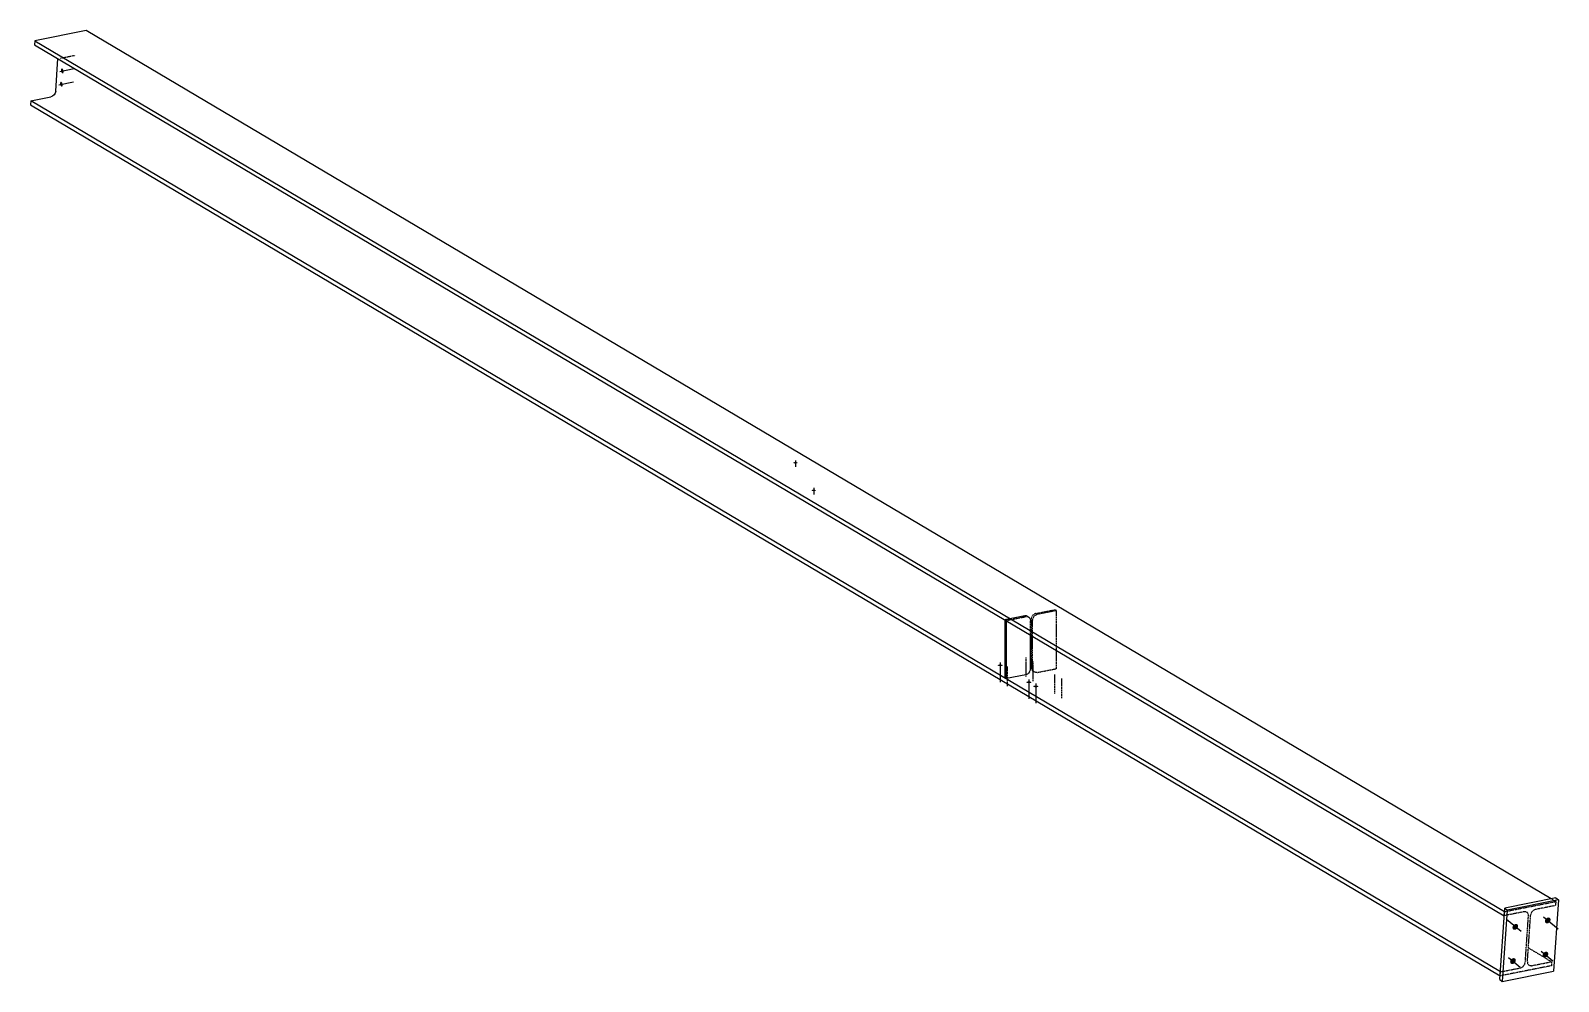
# Model space of a CAD drawing. Header units: millimetres. Extents: x 120 to 57375, y 10 to 4935.
# Drawn here: x 120 to 7861, y 120 to 4935 of the extents above; entities that cross this region are included whole.
import ezdxf

# ---------------------------------------------------------------- set-up
doc = ezdxf.new("R2010")
doc.units = ezdxf.units.MM
doc.linetypes.add('DXK_LINE_DOT2', pattern=[3.9198, 1.9599, -1.9599])
doc.layers.add('STÅL', color=7, linetype='Continuous')

msp = doc.modelspace()

# ---------------------------------------------------------------- hatches: boundary and pattern name
at = {"layer": 'STÅL', "linetype": 'Continuous'}
for points in [[(286.7, 4732.3), (287.1, 4729.6), (287.2, 4727), (287.1, 4724.6), (286.6, 4722.4), (285.9, 4720.6), (285, 4719.3), (283.9, 4718.5), (282.6, 4718.3), (281.3, 4718.6), (279.9, 4719.5), (278.6, 4720.8), (277.4, 4722.6), (276.3, 4724.8), (275.4, 4727.3), (274.7, 4729.9), (274.3, 4732.6), (274.2, 4735.2), (274.4, 4737.6), (274.8, 4739.8), (275.6, 4741.5), (276.5, 4742.9), (277.6, 4743.6), (278.9, 4743.9), (280.2, 4743.6), (281.5, 4742.7), (282.9, 4741.4), (284.1, 4739.5), (285.2, 4737.4), (286.1, 4734.9)], [(282.2, 4665), (282.5, 4662.4), (282.7, 4659.7), (282.5, 4657.3), (282, 4655.2), (281.3, 4653.4), (280.4, 4652.1), (279.3, 4651.3), (278, 4651), (276.7, 4651.3), (275.3, 4652.2), (274, 4653.6), (272.8, 4655.4), (271.7, 4657.6), (270.8, 4660), (270.2, 4662.7), (269.8, 4665.3), (269.7, 4668), (269.8, 4670.4), (270.3, 4672.5), (271, 4674.3), (271.9, 4675.6), (273, 4676.4), (274.3, 4676.7), (275.6, 4676.3), (277, 4675.5), (278.3, 4674.1), (279.5, 4672.3), (280.6, 4670.1), (281.5, 4667.7)], [(3995.3, 2742.7), (3993, 2742.8), (3990.8, 2743), (3988.8, 2743.4), (3987.1, 2743.9), (3985.7, 2744.6), (3984.8, 2745.3), (3984.3, 2746.1), (3984.3, 2746.8), (3984.8, 2747.6), (3985.7, 2748.3), (3987.1, 2749), (3988.8, 2749.5), (3990.8, 2749.9), (3993, 2750.1), (3995.3, 2750.2), (3997.5, 2750.1), (3999.7, 2749.9), (4001.7, 2749.5), (4003.4, 2749), (4004.8, 2748.3), (4005.7, 2747.6), (4006.2, 2746.8), (4006.2, 2746.1), (4005.7, 2745.3), (4004.8, 2744.6), (4003.4, 2743.9), (4001.7, 2743.4), (3999.7, 2743), (3997.5, 2742.8)], [(4087.9, 2603), (4085.6, 2603.1), (4083.4, 2603.3), (4081.4, 2603.7), (4079.7, 2604.2), (4078.3, 2604.9), (4077.4, 2605.6), (4076.9, 2606.4), (4076.9, 2607.2), (4077.4, 2607.9), (4078.3, 2608.6), (4079.7, 2609.3), (4081.4, 2609.8), (4083.4, 2610.2), (4085.6, 2610.4), (4087.9, 2610.5), (4090.2, 2610.4), (4092.3, 2610.2), (4094.3, 2609.8), (4096, 2609.3), (4097.4, 2608.6), (4098.3, 2607.9), (4098.8, 2607.2), (4098.8, 2606.4), (4098.3, 2605.6), (4097.4, 2604.9), (4096, 2604.2), (4094.3, 2603.7), (4092.3, 2603.3), (4090.2, 2603.1)], [(5033, 1716.4), (5030.3, 1716.5), (5027.8, 1716.7), (5025.4, 1717.2), (5023.4, 1717.8), (5021.8, 1718.6), (5020.7, 1719.4), (5020.1, 1720.3), (5020.1, 1721.3), (5020.7, 1722.2), (5021.8, 1723), (5023.4, 1723.8), (5025.4, 1724.4), (5027.8, 1724.9), (5030.3, 1725.2), (5033, 1725.3), (5035.7, 1725.2), (5038.3, 1724.9), (5040.7, 1724.4), (5042.7, 1723.8), (5044.3, 1723), (5045.4, 1722.2), (5046, 1721.3), (5046, 1720.3), (5045.4, 1719.4), (5044.3, 1718.6), (5042.7, 1717.8), (5040.7, 1717.2), (5038.3, 1716.7), (5035.7, 1716.5)], [(5178, 1630.5), (5175.3, 1630.6), (5172.8, 1630.8), (5170.4, 1631.3), (5168.4, 1631.9), (5166.8, 1632.7), (5165.7, 1633.5), (5165.1, 1634.4), (5165.1, 1635.4), (5165.7, 1636.3), (5166.8, 1637.1), (5168.4, 1637.9), (5170.4, 1638.5), (5172.8, 1639), (5175.3, 1639.3), (5178, 1639.4), (5180.7, 1639.3), (5183.3, 1639), (5185.7, 1638.5), (5187.7, 1637.9), (5189.3, 1637.1), (5190.4, 1636.3), (5191, 1635.4), (5191, 1634.4), (5190.4, 1633.5), (5189.3, 1632.7), (5187.7, 1631.9), (5185.7, 1631.3), (5183.3, 1630.8), (5180.7, 1630.6)], [(5213, 1609.7), (5210.3, 1609.8), (5207.8, 1610.1), (5205.4, 1610.6), (5203.4, 1611.2), (5201.8, 1612), (5200.7, 1612.8), (5200.1, 1613.7), (5200.1, 1614.6), (5200.7, 1615.6), (5201.8, 1616.4), (5203.4, 1617.2), (5205.4, 1617.8), (5207.8, 1618.2), (5210.3, 1618.5), (5213, 1618.6), (5215.7, 1618.5), (5218.3, 1618.2), (5220.7, 1617.8), (5222.7, 1617.2), (5224.3, 1616.4), (5225.4, 1615.6), (5226, 1614.6), (5226, 1613.7), (5225.4, 1612.8), (5224.3, 1612), (5222.7, 1611.2), (5220.7, 1610.6), (5218.3, 1610.1), (5215.7, 1609.8)], [(7632.7, 404.4), (7635.1, 406.8), (7637.8, 408.8), (7640.7, 410.3), (7643.7, 411.2), (7646.7, 411.4), (7649.4, 410.9), (7651.9, 409.8), (7653.9, 408.2), (7655.4, 406), (7656.4, 403.3), (7656.8, 400.4), (7656.5, 397.3), (7655.6, 394.2), (7654.2, 391.1), (7652.2, 388.3), (7649.8, 385.8), (7647.1, 383.8), (7644.2, 382.3), (7641.2, 381.5), (7638.3, 381.3), (7635.5, 381.7), (7633, 382.8), (7631, 384.5), (7629.5, 386.7), (7628.5, 389.3), (7628.1, 392.2), (7628.4, 395.3), (7629.3, 398.5), (7630.7, 401.5)], [(7797.2, 436.8), (7799.6, 439.3), (7802.4, 441.3), (7805.3, 442.8), (7808.3, 443.7), (7811.2, 443.9), (7814, 443.4), (7816.4, 442.3), (7818.5, 440.6), (7820, 438.4), (7821, 435.8), (7821.3, 432.9), (7821.1, 429.8), (7820.2, 426.7), (7818.7, 423.6), (7816.8, 420.8), (7814.4, 418.3), (7811.7, 416.3), (7808.7, 414.8), (7805.7, 414), (7802.8, 413.8), (7800, 414.2), (7797.6, 415.3), (7795.6, 417), (7794, 419.2), (7793, 421.8), (7792.7, 424.7), (7792.9, 427.8), (7793.8, 431), (7795.3, 434)], [(7620.9, 231), (7623.3, 233.5), (7626, 235.5), (7628.9, 237), (7631.9, 237.8), (7634.9, 238), (7637.6, 237.6), (7640.1, 236.5), (7642.1, 234.8), (7643.7, 232.6), (7644.6, 230), (7645, 227.1), (7644.7, 224), (7643.9, 220.8), (7642.4, 217.8), (7640.4, 214.9), (7638, 212.5), (7635.3, 210.4), (7632.4, 209), (7629.4, 208.1), (7626.5, 207.9), (7623.7, 208.4), (7621.3, 209.5), (7619.2, 211.1), (7617.7, 213.3), (7616.7, 216), (7616.4, 218.9), (7616.6, 222), (7617.5, 225.1), (7618.9, 228.2)], [(7785.5, 263.5), (7787.9, 266), (7790.6, 268), (7793.5, 269.4), (7796.5, 270.3), (7799.4, 270.5), (7802.2, 270.1), (7804.6, 269), (7806.7, 267.3), (7808.2, 265.1), (7809.2, 262.5), (7809.5, 259.6), (7809.3, 256.4), (7808.4, 253.3), (7806.9, 250.2), (7805, 247.4), (7802.6, 245), (7799.9, 242.9), (7797, 241.5), (7794, 240.6), (7791, 240.4), (7788.3, 240.9), (7785.8, 241.9), (7783.8, 243.6), (7782.2, 245.8), (7781.3, 248.4), (7780.9, 251.4), (7781.2, 254.5), (7782, 257.6), (7783.5, 260.7)]]:
    msp.add_hatch(color=96, dxfattribs=at).paths.add_polyline_path(points)

# ---------------------------------------------------------------- linework, layer by layer
at = {"layer": 'STÅL', "color": 2, "linetype": 'Continuous'}
for p, q in [((142.1, 4884), (140.7, 4863.7)), ((401.9, 4935.3), (142.1, 4884)), ((142.1, 4884), (7587.6, 473.3)), ((7825, 537.9), (401.9, 4935.3)), ((140.7, 4863.7), (7586.2, 453)), ((247.5, 4628.1), (258.8, 4793.8)), ((121.4, 4579.2), (120, 4558.8)), ((121.4, 4579.2), (222.5, 4599.1)), ((7566.9, 168.5), (121.4, 4579.2)), ((231.6, 4602.7), (222.5, 4599.1)), ((239.5, 4609.5), (231.6, 4602.7)), ((245.1, 4618.4), (239.5, 4609.5)), ((247.5, 4628.1), (245.1, 4618.4)), ((120, 4558.8), (7565.5, 148.1)), ((5057.6, 1658.5), (5057.6, 1951)), ((5065.1, 1654), (5065.1, 1946.5)), ((5186.3, 1703.4), (5186.3, 1874.7)), ((5185.6, 1698.6), (5186.3, 1703.4)), ((5065.1, 1654), (5057.6, 1658.5)), ((5162.9, 1673.4), (5065.1, 1654)), ((5170.2, 1676), (5162.9, 1673.4)), ((5176.7, 1680.9), (5170.2, 1676)), ((5181.8, 1687.6), (5176.7, 1680.9)), ((5181.8, 1687.6), (5185, 1694.8)), ((7848.6, 542.6), (7588.8, 491.3)), ((7848.6, 542.6), (7861, 532.4)), ((7564.3, 130.2), (7588.8, 491.3)), ((7601.2, 481.1), (7576.7, 120)), ((7586.2, 453), (7587.6, 473.3)), ((7588.8, 491.3), (7601.2, 481.1)), ((7861, 532.4), (7601.2, 481.1)), ((7861, 532.4), (7836.5, 171.3)), ((7565.5, 148.1), (7566.9, 168.5)), ((7576.7, 120), (7836.5, 171.3)), ((7564.3, 130.2), (7576.7, 120))]:
    msp.add_line(p, q, dxfattribs=at)
at = {"layer": 'STÅL', "color": 96, "linetype": 'DXK_LINE_DOT2'}
for p, q in [((272.3, 4795.8), (345.9, 4810.3)), ((5068, 1714.2), (5068, 1615.5)), ((5162.9, 1760.6), (5162.9, 1661.9)), ((5197.9, 1739.8), (5197.9, 1641.2)), ((5307.9, 1674.7), (5307.9, 1576)), ((5342.9, 1653.9), (5342.9, 1555.3))]:
    msp.add_line(p, q, dxfattribs=at)
at = {"layer": 'STÅL', "color": 96, "linetype": 'Continuous'}
for p, q in [((267.7, 4728.5), (341.4, 4743.1)), ((263.2, 4661.3), (336.8, 4675.8)), ((3995.3, 2758.7), (3995.3, 2725.3)), ((4087.9, 2619), (4087.9, 2585.6)), ((5033, 1734.9), (5033, 1636.2)), ((5178, 1649), (5178, 1550.3)), ((5213, 1628.3), (5213, 1529.6)), ((7671.7, 372.2), (7597.8, 433.1)), ((7785.2, 446.8), (7859.1, 385.9)), ((7608.8, 240.9), (7667.9, 192.3)), ((7773.4, 273.4), (7832.4, 224.8))]:
    msp.add_line(p, q, dxfattribs=at)
at = {"layer": 'STÅL', "color": 7, "linetype": 'DXK_LINE_DOT2'}
for p, q in [((5057.6, 1952.6), (5155.4, 1971.9)), ((5065.1, 1948.2), (5057.6, 1952.6)), ((5057.6, 1951), (5057.6, 1952.6)), ((5065.1, 1948.2), (5162.9, 1967.5)), ((5065.1, 1946.5), (5065.1, 1948.2)), ((5162.7, 1972.1), (5155.4, 1971.9)), ((5169.2, 1969.8), (5162.7, 1972.1)), ((5162.9, 1967.5), (5170.2, 1967.7)), ((5169.2, 1969.8), (5176.7, 1965.4)), ((5170.2, 1967.7), (5176.7, 1965.4)), ((5176.7, 1965.4), (5181.8, 1960.8)), ((5181.8, 1960.8), (5185.2, 1954.3)), ((5185.2, 1954.3), (5186.3, 1946.7)), ((5186.3, 1874.7), (5186.3, 1946.7)), ((5190.8, 1961.4), (5189.6, 1953.3)), ((5189.6, 1953.3), (5189.6, 1709.9)), ((5194.1, 1969.1), (5190.8, 1961.4)), ((5199.3, 1975.7), (5194.1, 1969.1)), ((5197.1, 1948.9), (5198.3, 1956.9)), ((5197.1, 1705.5), (5197.1, 1948.9)), ((5198.3, 1956.9), (5201.6, 1964.7)), ((5205.8, 1980.6), (5199.3, 1975.7)), ((5201.6, 1964.7), (5206.8, 1971.3)), ((5213, 1983.3), (5205.8, 1980.6)), ((5206.8, 1971.3), (5213.3, 1976.2)), ((5213, 1983.3), (5310.9, 2002.6)), ((5213.3, 1976.2), (5220.5, 1978.9)), ((5318.4, 1998.2), (5220.5, 1978.9)), ((5310.9, 2002.6), (5318.4, 1998.2)), ((5318.4, 1704.1), (5318.4, 1998.2)), ((5189.6, 1709.9), (5190.8, 1702.3)), ((5198.3, 1697.9), (5197.1, 1705.5)), ((5220.5, 1684.7), (5318.4, 1704.1)), ((5185, 1694.8), (5185.2, 1695.3)), ((5185.2, 1695.3), (5185.6, 1698.6)), ((5190.8, 1702.3), (5194.1, 1695.9)), ((5194.1, 1695.9), (5199.3, 1691.3)), ((5201.6, 1691.5), (5198.3, 1697.9)), ((5199.3, 1691.3), (5206.8, 1686.9)), ((5206.8, 1686.9), (5201.6, 1691.5)), ((5213.3, 1684.6), (5206.8, 1686.9)), ((5220.5, 1684.7), (5213.3, 1684.6)), ((7687.3, 473), (7586.2, 453)), ((7587.6, 473.3), (7847.4, 524.6)), ((7696.1, 472.9), (7687.3, 473)), ((7703.4, 469.1), (7696.1, 472.9)), ((7707.9, 462.2), (7703.4, 469.1)), ((7722.3, 465), (7719.9, 455.3)), ((7727.9, 473.9), (7722.3, 465)), ((7735.8, 480.7), (7727.9, 473.9)), ((7744.9, 484.4), (7735.8, 480.7)), ((7846, 504.3), (7744.9, 484.4)), ((7847.4, 524.6), (7825, 537.9)), ((7847.4, 524.6), (7846, 504.3)), ((7693, 217.4), (7709.1, 453.2)), ((7703.9, 219.6), (7719.9, 455.3)), ((7709.1, 453.2), (7707.9, 462.2)), ((7708.6, 289.7), (7826.7, 219.8)), ((7825.3, 199.4), (7565.5, 148.1)), ((7566.9, 168.5), (7668, 188.4)), ((7668, 188.4), (7677.1, 192.1)), ((7677.1, 192.1), (7685, 198.8)), ((7685, 198.8), (7690.6, 207.8)), ((7690.6, 207.8), (7693, 217.4)), ((7703.9, 219.6), (7705, 210.6)), ((7705, 210.6), (7709.5, 203.7)), ((7709.5, 203.7), (7716.8, 199.9)), ((7716.8, 199.9), (7725.6, 199.8)), ((7725.6, 199.8), (7826.7, 219.8)), ((7826.7, 219.8), (7825.3, 199.4))]:
    msp.add_line(p, q, dxfattribs=at)

doc.saveas('drawing.dxf')
